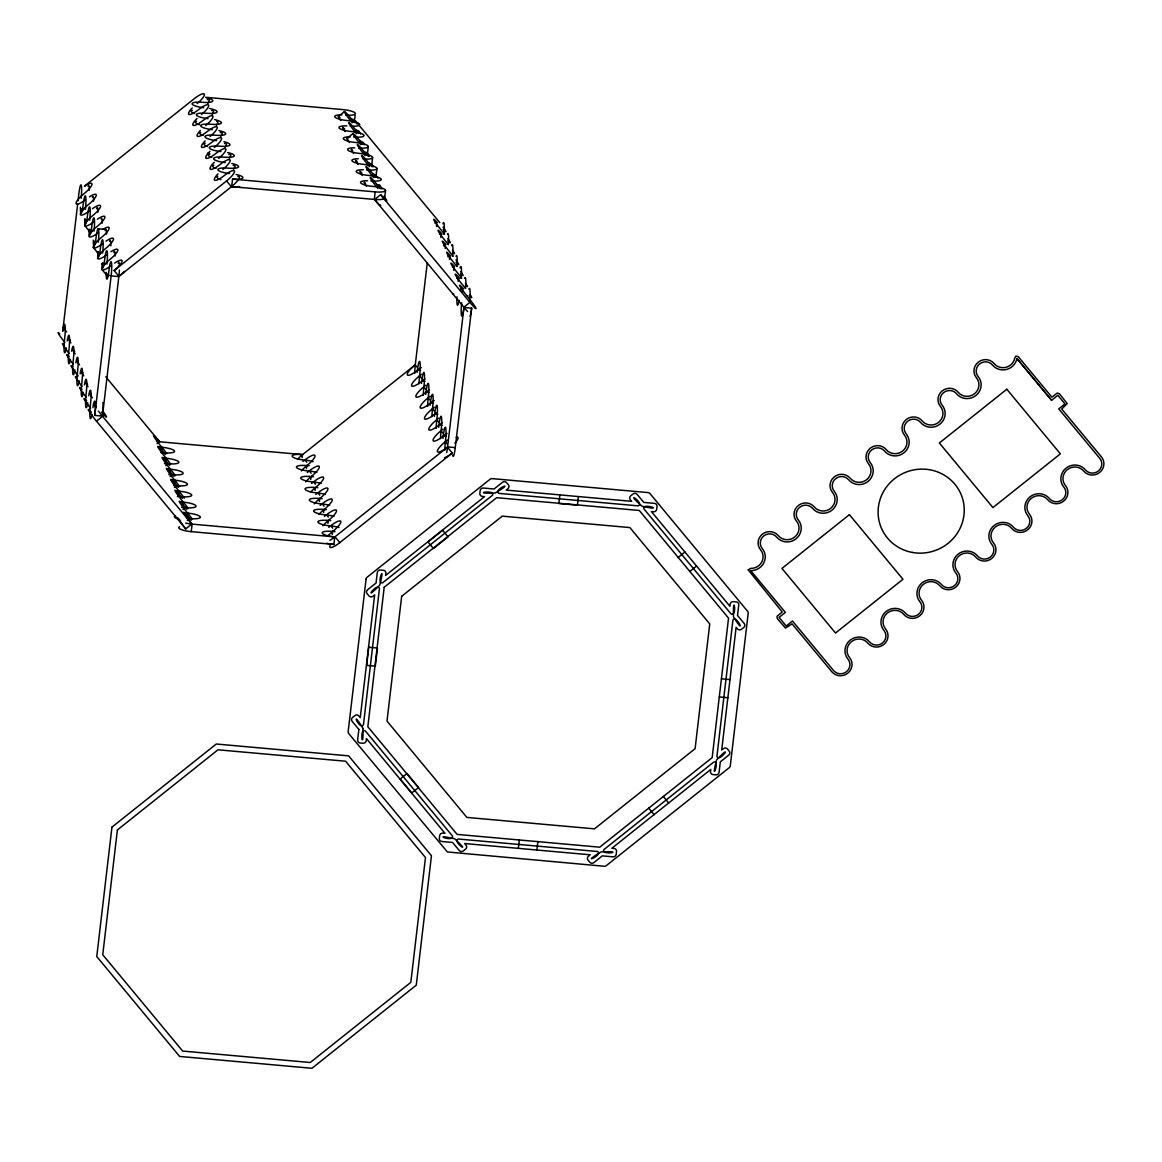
<?xml version="1.0" encoding="UTF-8"?>
<svg xmlns="http://www.w3.org/2000/svg" width="1162" height="1162" viewBox="0 0 1162 1162"><rect width="100%" height="100%" fill="white"/><g stroke="black" fill="none" stroke-linecap="round" stroke-linejoin="round"><path stroke-width="1.5" d="M62.719 331.301L77.622 204.338M78.043 200.765L78.871 193.618A11.533 1.351 -84.9 0 1 81.224 185.107A11.533 1.351 -84.9 0 1 81.122 198.281M119.381 270.005A11.533 1.351 -84.9 0 1 118.829 276.614L102.459 416.083L94.761 415.4L111.131 275.917A11.533 1.351 -84.9 0 0 111.363 262.016A11.533 1.351 -84.9 0 0 108.981 270.441A11.533 1.351 -84.9 0 1 107.02 279.141A11.533 1.351 -84.9 0 1 106.25 272.344M161.663 450.319L162.012 447.297A11.533 2.615 6.7 0 1 159.514 447.007M165.963 461.285L166.311 458.278A11.533 2.615 6.7 0 1 163.813 457.988M170.262 472.266L170.611 469.245A11.533 2.615 6.7 0 1 168.112 468.954M174.561 483.232L174.91 480.226A11.533 2.615 6.7 0 1 172.412 479.935M178.861 494.213L179.224 491.192A11.533 2.615 6.7 0 1 176.711 490.901M183.16 505.179L183.523 502.173A11.533 2.615 6.7 0 1 181.011 501.882M187.46 516.16L187.823 513.139A11.533 2.615 6.7 0 1 185.31 512.863M335.063 531.571A11.533 2.615 6.7 0 1 332.608 531.412A11.533 2.615 6.7 0 0 322.266 533.14A11.533 2.615 6.7 0 0 334.758 536.902L333.872 544.426L191.236 531.644L192.122 524.12A11.533 2.615 6.7 0 1 185.644 523.103M383.983 196.974A11.533 2.615 6.7 0 1 374.295 199.428L231.659 186.646L232.545 179.122A11.533 2.615 6.7 0 0 242.785 178.062A11.533 2.615 6.7 0 0 236.118 174.474M302.149 457.61L302.498 454.589L159.862 441.807A11.533 2.615 6.7 0 0 156.623 441.633M306.448 468.577L306.797 465.57A11.533 2.615 6.7 0 0 309.252 465.715M310.748 479.557L311.096 476.536A11.533 2.615 6.7 0 0 313.551 476.696M354.831 118.292L355.151 115.503M315.047 490.524L315.396 487.517A11.533 2.615 6.7 0 0 317.851 487.677M319.347 501.505L319.695 498.483A11.533 2.615 6.7 0 0 322.15 498.643M323.646 512.471L323.995 509.464A11.533 2.615 6.7 0 0 326.449 509.624M367.41 154.328L368.296 146.79M327.945 523.452L328.294 520.431A11.533 2.615 6.7 0 0 330.749 520.591M371.709 165.294L372.595 157.771M332.245 534.418L332.608 531.412M376.023 176.275L376.895 168.737M374.295 199.428L375.181 191.89A11.533 2.615 6.7 0 0 385.508 190.176A11.533 2.615 6.7 0 0 373.031 186.414A11.533 2.615 6.7 0 1 360.816 183.059A11.533 2.615 6.7 0 1 367.628 180.749M384.622 198.223L385.508 190.684M427.282 262.699L415.313 364.621A11.533 1.351 -84.9 0 0 414.703 373.496M446.673 452.628A11.533 1.351 -84.9 0 0 447.573 446.934L463.943 307.465L471.656 308.148L455.272 447.617A11.533 1.351 -84.9 0 1 452.657 454.981M518.354 848.347L519.356 839.836M559.837 494.983L558.849 503.495L577.383 505.15L578.385 496.639M536.902 850.018L537.904 841.506M84.681 185.993L194.315 98.639A11.533 2.803 -39.7 0 1 204.338 94.122A11.533 2.803 -39.7 0 1 197.119 103.592M237.818 176.392A11.533 2.803 -39.7 0 1 231.383 186.762L118.945 276.353L114.137 270.528L226.561 180.952A11.533 2.803 -39.7 0 0 234.492 171.032A11.533 2.803 -39.7 0 0 224.411 175.462A11.533 2.803 -39.7 0 1 214.912 180.342A11.533 2.803 -39.7 0 1 218.006 173.835M338.316 116.476L344.388 111.639M346.915 138.423L352.987 133.586M467.603 311.489A11.533 0.901 51.5 0 1 463.841 307.189L374.556 199.53L380.628 194.693A11.533 0.901 51.5 0 0 386.554 200.953A11.533 0.901 51.5 0 0 383.954 196.247M96.504 421.196L102.576 416.359L191.846 524.018L185.775 528.855L96.504 421.196A11.533 0.901 51.5 0 1 88.69 410.636A11.533 0.901 51.5 0 1 91.42 412.307M157.16 443.637L159.586 441.705L105.8 376.837M165.759 465.584L168.199 463.653A11.533 0.901 51.5 0 0 169.725 465.454M170.073 476.565L172.499 474.633A11.533 0.901 51.5 0 0 174.024 476.435M174.373 487.532L176.798 485.6A11.533 0.901 51.5 0 0 178.323 487.415M182.971 509.479L185.397 507.547A11.533 0.901 51.5 0 0 186.922 509.363M187.271 520.46L189.696 518.528A11.533 0.901 51.5 0 0 191.222 520.329M463.841 307.189L469.913 302.352A11.533 0.901 51.5 0 0 475.984 308.22A11.533 0.901 51.5 0 0 467.763 296.876A11.533 0.901 51.5 0 1 459.774 285.997A11.533 0.901 51.5 0 1 463.594 289.018M417.129 367.221L415.197 364.897L302.774 454.473A11.533 2.803 -39.7 0 0 297.501 459.426M329.877 540.286A11.533 2.803 -39.7 0 0 335.019 536.786L447.457 447.196L452.279 453.02L339.841 542.596A11.533 2.803 -39.7 0 1 330.066 545.385M678.143 557.484L684.999 552.008M689.749 571.472L696.604 566.01M1051.537 400.324L1057.827 395.298L1064.973 403.911L1058.742 408.879L1099.804 458.409A9.223 8.918 -21.4 0 1 1098.322 471.031A9.223 8.918 -21.4 0 1 1085.41 469.869A13.842 13.378 -21.4 0 0 1066.048 468.141A13.842 13.378 -21.4 0 0 1063.826 487.067A9.223 8.918 -21.4 0 1 1062.344 499.689A9.223 8.918 -21.4 0 1 1049.431 498.542A13.842 13.378 -21.4 0 0 1030.069 496.799A13.842 13.378 -21.4 0 0 1027.847 515.739A9.223 8.918 -21.4 0 1 1026.366 528.361A9.223 8.918 -21.4 0 1 1013.453 527.199A13.842 13.378 -21.4 0 0 994.091 525.471A13.842 13.378 -21.4 0 0 991.869 544.412A9.223 8.918 -21.4 0 1 990.387 557.034A9.223 8.918 -21.4 0 1 977.474 555.872A13.842 13.378 -21.4 0 0 958.113 554.143A13.842 13.378 -21.4 0 0 955.89 573.069A9.223 8.918 -21.4 0 1 954.409 585.692A9.223 8.918 -21.4 0 1 941.496 584.544A13.842 13.378 -21.4 0 0 922.134 582.801A13.842 13.378 -21.4 0 0 919.912 601.742A9.223 8.918 -21.4 0 1 918.43 614.364A9.223 8.918 -21.4 0 1 905.518 613.216A13.842 13.378 -21.4 0 0 886.156 611.473A13.842 13.378 -21.4 0 0 883.933 630.414A9.223 8.918 -21.4 0 1 882.452 643.036A9.223 8.918 -21.4 0 1 869.539 641.874A13.842 13.378 -21.4 0 0 850.177 640.146A13.842 13.378 -21.4 0 0 847.955 659.072A9.223 8.918 -21.4 0 1 846.473 671.709A9.223 8.918 -21.4 0 1 833.561 670.547L792.499 621.016L786.195 626.042L779.063 617.429L785.352 612.403L750.667 570.586A13.842 13.378 -21.4 0 0 762.272 548.551A9.223 8.918 -21.4 0 1 763.754 535.929A9.223 8.918 -21.4 0 1 776.666 537.091A13.842 13.378 -21.4 0 0 796.028 538.819A13.842 13.378 -21.4 0 0 798.25 519.879A9.223 8.918 -21.4 0 1 799.732 507.257A9.223 8.918 -21.4 0 1 812.645 508.419A13.842 13.378 -21.4 0 0 832.007 510.147A13.842 13.378 -21.4 0 0 834.229 491.221A9.223 8.918 -21.4 0 1 835.71 478.599A9.223 8.918 -21.4 0 1 848.623 479.746A13.842 13.378 -21.4 0 0 867.985 481.489A13.842 13.378 -21.4 0 0 870.207 462.549A9.223 8.918 -21.4 0 1 871.689 449.926A9.223 8.918 -21.4 0 1 884.602 451.074A13.842 13.378 -21.4 0 0 903.963 452.817A13.842 13.378 -21.4 0 0 906.186 433.876A9.223 8.918 -21.4 0 1 907.667 421.254A9.223 8.918 -21.4 0 1 920.58 422.416A13.842 13.378 -21.4 0 0 939.942 424.145A13.842 13.378 -21.4 0 0 942.164 405.218A9.223 8.918 -21.4 0 1 943.646 392.582A9.223 8.918 -21.4 0 1 956.558 393.744A13.842 13.378 -21.4 0 0 975.92 395.487A13.842 13.378 -21.4 0 0 978.143 376.546A9.223 8.918 -21.4 0 1 979.624 363.924A9.223 8.918 -21.4 0 1 992.537 365.071A13.842 13.378 -21.4 0 0 1016.91 358.448L1051.595 400.265L1016.895 358.55M205.703 97.288L342.921 109.591A11.533 2.615 6.7 0 1 355.354 113.251A11.533 2.615 6.7 0 1 345.898 115.14M232.545 179.122L375.181 191.89M98.233 228.783L105.931 229.466M111.131 275.917L118.829 276.614M417.158 372.479A11.533 1.351 -84.9 0 0 417.463 370.112L420.557 370.387M421.457 383.445A11.533 1.351 -84.9 0 0 421.777 381.092L424.856 381.368M425.757 394.426A11.533 1.351 -84.9 0 0 426.076 392.059L429.156 392.335M430.056 405.393A11.533 1.351 -84.9 0 0 430.376 403.04L433.455 403.316M434.356 416.374A11.533 1.351 -84.9 0 0 434.675 414.006L437.754 414.282M438.67 427.34A11.533 1.351 -84.9 0 0 438.975 424.987L442.054 425.263M442.969 438.321A11.533 1.351 -84.9 0 0 443.274 435.953L446.353 436.229M447.573 446.934L455.272 447.617M192.122 524.12L334.758 536.902M721.413 678.84L730.128 679.625M719.293 696.968L727.993 697.752M354.105 119.294L437.653 220.054A11.533 0.901 51.5 0 1 439.759 222.654M380.628 194.693L469.913 302.352M421.428 374.237A11.533 2.803 -39.7 0 1 419.511 375.863L421.428 378.187M425.728 385.218A11.533 2.803 -39.7 0 1 423.81 386.844L425.728 389.168M430.042 396.184A11.533 2.803 -39.7 0 1 428.11 397.811L430.027 400.135M434.341 407.165A11.533 2.803 -39.7 0 1 432.409 408.792L434.341 411.116M438.64 418.146A11.533 2.803 -39.7 0 1 436.709 419.758L438.64 422.082M442.94 429.112A11.533 2.803 -39.7 0 1 441.008 430.739L442.94 433.063M447.239 440.093A11.533 2.803 -39.7 0 1 445.307 441.705L447.239 444.044M226.561 180.952L231.383 186.762M663.328 796.493L668.775 803.058M648.716 808.142L654.162 814.707M302.933 461.459A11.533 2.803 -39.7 0 0 304.923 459.963L306.855 462.287M307.233 472.44A11.533 2.803 -39.7 0 0 309.223 470.944L311.155 473.268M311.547 483.407A11.533 2.803 -39.7 0 0 313.522 481.91L315.454 484.234M315.846 494.387A11.533 2.803 -39.7 0 0 317.822 492.891L319.753 495.215M320.146 505.354A11.533 2.803 -39.7 0 0 322.121 503.858L324.053 506.196M324.445 516.335A11.533 2.803 -39.7 0 0 326.42 514.839L328.352 517.163M84.71 225.573L89.532 231.383M328.744 527.301A11.533 2.803 -39.7 0 0 330.72 525.82L332.652 528.144M335.019 536.786L339.841 542.596M102.997 229.335A11.533 2.803 -39.7 0 1 109.17 228.464A11.533 2.803 -39.7 0 1 101.225 237.614A11.533 2.803 -39.7 0 0 93.28 247.419L98.131 253.331M110.971 251.689A11.533 2.803 -39.7 0 1 117.798 250.266A11.533 2.803 -39.7 0 1 109.824 259.562A11.533 2.803 -39.7 0 0 101.878 269.366L106.73 275.278M88.094 186.385A11.533 1.351 -84.9 0 1 89.343 190.234M92.394 197.351A11.533 1.351 -84.9 0 1 93.657 201.2M96.577 208.666A11.533 1.351 -84.9 0 1 97.957 212.181M101.109 219.022A11.533 1.351 -84.9 0 1 102.256 223.148M105.176 230.613A11.533 1.351 -84.9 0 1 106.555 234.128M109.606 241.246A11.533 1.351 -84.9 0 1 110.855 245.792M113.774 252.561A11.533 1.351 -84.9 0 1 115.154 256.076M118.204 263.193A11.533 1.351 -84.9 0 1 119.454 266.388M102.808 402.546A11.533 1.351 -84.9 0 1 102.459 416.083M88.733 395.835A11.533 1.351 -84.9 0 1 90.839 391.042A11.533 1.351 -84.9 0 1 90.462 404.42A11.533 1.351 -84.9 0 0 90.026 417.463A11.533 1.351 -84.9 0 0 91.958 414.384M87.775 402.735A11.533 1.351 -84.9 0 1 85.756 406.671A11.533 1.351 -84.9 0 1 86.162 393.453A11.533 1.351 -84.9 0 0 86.54 380.061A11.533 1.351 -84.9 0 0 84.434 384.869M83.344 392.436A11.533 1.351 -84.9 0 1 81.427 395.516A11.533 1.351 -84.9 0 1 81.863 382.472A11.533 1.351 -84.9 0 0 82.241 369.095A11.533 1.351 -84.9 0 0 80.134 373.888M79.161 380.787A11.533 1.351 -84.9 0 1 77.142 384.724A11.533 1.351 -84.9 0 1 77.563 371.506A11.533 1.351 -84.9 0 0 77.941 358.114A11.533 1.351 -84.9 0 0 75.835 362.922M74.862 369.821A11.533 1.351 -84.9 0 1 72.843 373.743A11.533 1.351 -84.9 0 1 73.25 360.525A11.533 1.351 -84.9 0 0 73.671 347.307A11.533 1.351 -84.9 0 0 71.652 351.229M70.446 359.508A11.533 1.351 -84.9 0 1 68.514 362.588A11.533 1.351 -84.9 0 1 68.95 349.544A11.533 1.351 -84.9 0 0 69.328 336.167A11.533 1.351 -84.9 0 0 67.222 340.96M66.263 347.874A11.533 1.351 -84.9 0 1 64.244 351.795A11.533 1.351 -84.9 0 1 64.651 338.578A11.533 1.351 -84.9 0 0 64.999 325.04A11.533 1.351 -84.9 0 0 62.821 330.734M80.425 207.243A11.533 1.351 -84.9 0 0 81.267 213.242A11.533 1.351 -84.9 0 0 83.185 204.585A11.533 1.351 -84.9 0 1 85.523 196.087A11.533 1.351 -84.9 0 1 85.422 209.262M84.71 218.95A11.533 1.351 -84.9 0 0 85.625 224.164A11.533 1.351 -84.9 0 0 87.484 215.566A11.533 1.351 -84.9 0 1 89.823 207.054A11.533 1.351 -84.9 0 1 89.721 220.228M89.024 229.19A11.533 1.351 -84.9 0 0 89.866 235.203A11.533 1.351 -84.9 0 0 91.783 226.532A11.533 1.351 -84.9 0 1 94.122 218.035A11.533 1.351 -84.9 0 1 94.02 231.209M93.338 240.171A11.533 1.351 -84.9 0 0 94.166 246.17A11.533 1.351 -84.9 0 0 96.083 237.513A11.533 1.351 -84.9 0 1 98.421 229.001A11.533 1.351 -84.9 0 1 98.32 242.175M97.623 251.878A11.533 1.351 -84.9 0 0 98.523 257.092A11.533 1.351 -84.9 0 0 100.382 248.494A11.533 1.351 -84.9 0 1 102.721 239.982A11.533 1.351 -84.9 0 1 102.619 253.156M101.907 263.542A11.533 1.351 -84.9 0 0 102.881 267.986A11.533 1.351 -84.9 0 0 104.682 259.46A11.533 1.351 -84.9 0 1 107.02 250.948A11.533 1.351 -84.9 0 1 106.919 264.123M92.916 407.557A11.533 1.351 -84.9 0 1 95.11 401.863A11.533 1.351 -84.9 0 1 94.761 415.4M216.045 168.417A11.533 2.615 6.7 0 1 213.837 165.135M211.745 157.436A11.533 2.615 6.7 0 1 209.93 154.038M207.446 146.456A11.533 2.615 6.7 0 1 205.238 143.187M203.147 135.489A11.533 2.615 6.7 0 1 200.59 132.352M199.457 124.712A11.533 2.615 6.7 0 1 196.625 121.24M194.548 113.542A11.533 2.615 6.7 0 1 192.326 110.274M351.2 118.887A11.533 2.615 6.7 0 1 352.565 122.402M355.499 129.868A11.533 2.615 6.7 0 1 358.056 133.005M359.799 140.849A11.533 2.615 6.7 0 1 362.007 144.117M364.098 151.815A11.533 2.615 6.7 0 1 366.32 155.083M368.398 162.796A11.533 2.615 6.7 0 1 371.23 165.774M372.697 173.763A11.533 2.615 6.7 0 1 374.527 177.161M376.996 184.743A11.533 2.615 6.7 0 1 379.553 187.866M239.546 186.545A11.533 2.615 6.7 0 1 231.659 186.646M220.969 179.587A11.533 2.615 6.7 0 1 217.788 176.246M231.819 163.508A11.533 2.615 6.7 0 1 238.486 167.081A11.533 2.615 6.7 0 1 228.246 168.141A11.533 2.615 6.7 0 0 217.875 169.768A11.533 2.615 6.7 0 0 229.553 173.545M225.254 162.578A11.533 2.615 6.7 0 1 213.576 158.787A11.533 2.615 6.7 0 1 223.946 157.16A11.533 2.615 6.7 0 0 234.172 156.1A11.533 2.615 6.7 0 0 227.52 152.527M220.954 151.597A11.533 2.615 6.7 0 1 209.276 147.821A11.533 2.615 6.7 0 1 219.647 146.194A11.533 2.615 6.7 0 0 229.8 145.221A11.533 2.615 6.7 0 0 223.961 141.72M216.655 140.617A11.533 2.615 6.7 0 1 204.977 136.84A11.533 2.615 6.7 0 1 215.348 135.213A11.533 2.615 6.7 0 0 225.573 134.153A11.533 2.615 6.7 0 0 218.906 130.58M212.355 129.65A11.533 2.615 6.7 0 1 200.677 125.859A11.533 2.615 6.7 0 1 211.034 124.247A11.533 2.615 6.7 0 0 221.274 123.187A11.533 2.615 6.7 0 0 214.607 119.613M208.056 118.669A11.533 2.615 6.7 0 1 196.378 114.893A11.533 2.615 6.7 0 1 206.734 113.266A11.533 2.615 6.7 0 0 217.033 112.118A11.533 2.615 6.7 0 0 209.538 108.473M203.757 107.703A11.533 2.615 6.7 0 1 192.064 103.912A11.533 2.615 6.7 0 1 202.435 102.3A11.533 2.615 6.7 0 0 212.675 101.239A11.533 2.615 6.7 0 0 206.008 97.666M341.831 114.893A11.533 2.615 6.7 0 0 335.019 117.202A11.533 2.615 6.7 0 0 347.22 120.557A11.533 2.615 6.7 0 1 359.654 124.232A11.533 2.615 6.7 0 1 350.198 126.121M346.915 125.888A11.533 2.615 6.7 0 0 339.217 128.081A11.533 2.615 6.7 0 0 351.52 131.538A11.533 2.615 6.7 0 1 364.011 135.3A11.533 2.615 6.7 0 1 353.669 137.029M350.43 136.84A11.533 2.615 6.7 0 0 343.618 139.149A11.533 2.615 6.7 0 0 355.819 142.505A11.533 2.615 6.7 0 1 368.267 146.18A11.533 2.615 6.7 0 1 358.797 148.068M354.73 147.821A11.533 2.615 6.7 0 0 347.917 150.13A11.533 2.615 6.7 0 0 360.118 153.486A11.533 2.615 6.7 0 1 372.566 157.146A11.533 2.615 6.7 0 1 363.11 159.034M358.274 158.787A11.533 2.615 6.7 0 0 352.318 161.213A11.533 2.615 6.7 0 0 364.418 164.467A11.533 2.615 6.7 0 1 376.909 168.229A11.533 2.615 6.7 0 1 366.567 169.942M363.328 169.768A11.533 2.615 6.7 0 0 356.516 172.078A11.533 2.615 6.7 0 0 368.732 175.433A11.533 2.615 6.7 0 1 381.209 179.195A11.533 2.615 6.7 0 1 370.881 180.923M105.205 264.399A11.533 2.803 -39.7 0 1 102.721 262.67M100.905 253.432A11.533 2.803 -39.7 0 1 98.421 251.689M96.591 242.451A11.533 2.803 -39.7 0 1 93.962 241.086M92.292 231.485A11.533 2.803 -39.7 0 1 90.026 229.335M87.528 220.664A11.533 2.803 -39.7 0 1 85.363 219.139M83.693 209.538A11.533 2.803 -39.7 0 1 80.948 208.506M207.33 99.641A11.533 2.803 -39.7 0 1 207.809 103.447M211.629 110.622A11.533 2.803 -39.7 0 1 212.109 114.413M216.669 121.473A11.533 2.803 -39.7 0 1 216.408 125.394M220.228 132.57A11.533 2.803 -39.7 0 1 220.707 136.361M209.029 152.876A11.533 2.803 -39.7 0 1 207.402 153.268M224.527 143.551A11.533 2.803 -39.7 0 1 225.007 147.342M228.827 154.517A11.533 2.803 -39.7 0 1 229.306 158.308M233.126 165.498A11.533 2.803 -39.7 0 1 233.606 169.289M124.232 271.4A11.533 2.803 -39.7 0 1 118.945 276.353M109.504 275.379A11.533 2.803 -39.7 0 1 107.035 273.636M111.32 265.561A11.533 2.803 -39.7 0 1 101.878 269.366M107.02 254.594A11.533 2.803 -39.7 0 1 97.579 258.385A11.533 2.803 -39.7 0 1 105.524 248.581A11.533 2.803 -39.7 0 0 113.513 239.154A11.533 2.803 -39.7 0 0 106.018 241.144M102.721 243.613A11.533 2.803 -39.7 0 1 93.28 247.419M98.421 232.632A11.533 2.803 -39.7 0 1 88.98 236.438A11.533 2.803 -39.7 0 1 96.925 226.634A11.533 2.803 -39.7 0 0 104.914 217.207A11.533 2.803 -39.7 0 0 97.419 219.197M94.122 221.666A11.533 2.803 -39.7 0 1 84.681 225.472A11.533 2.803 -39.7 0 1 92.626 215.667A11.533 2.803 -39.7 0 0 100.615 206.095A11.533 2.803 -39.7 0 0 92.452 208.681M89.823 210.685A11.533 2.803 -39.7 0 1 80.367 214.491A11.533 2.803 -39.7 0 1 88.327 204.686A11.533 2.803 -39.7 0 0 96.286 195.39A11.533 2.803 -39.7 0 0 89.459 196.814M85.523 199.719A11.533 2.803 -39.7 0 1 76.067 203.524A11.533 2.803 -39.7 0 1 84.027 193.705A11.533 2.803 -39.7 0 0 92.001 184.279A11.533 2.803 -39.7 0 0 84.506 186.283M192.195 107.979A11.533 2.803 -39.7 0 0 189.101 114.501A11.533 2.803 -39.7 0 0 198.615 109.606A11.533 2.803 -39.7 0 1 208.637 105.088A11.533 2.803 -39.7 0 1 201.418 114.573M197.046 118.408A11.533 2.803 -39.7 0 0 193.284 125.438A11.533 2.803 -39.7 0 0 202.914 120.587A11.533 2.803 -39.7 0 1 212.936 116.069A11.533 2.803 -39.7 0 1 205.718 125.54M200.271 130.478A11.533 2.803 -39.7 0 0 197.83 136.477A11.533 2.803 -39.7 0 0 207.214 131.567A11.533 2.803 -39.7 0 1 217.236 127.036A11.533 2.803 -39.7 0 1 210.017 136.52M205.093 140.907A11.533 2.803 -39.7 0 0 202.014 147.414A11.533 2.803 -39.7 0 0 211.513 142.534A11.533 2.803 -39.7 0 1 221.535 138.017A11.533 2.803 -39.7 0 1 214.316 147.487M209.944 151.321A11.533 2.803 -39.7 0 0 206.197 158.352A11.533 2.803 -39.7 0 0 215.812 153.515A11.533 2.803 -39.7 0 1 225.835 148.997A11.533 2.803 -39.7 0 1 218.616 158.468M214.244 162.302A11.533 2.803 -39.7 0 0 210.496 169.332A11.533 2.803 -39.7 0 0 220.112 164.481A11.533 2.803 -39.7 0 1 230.134 159.964A11.533 2.803 -39.7 0 1 222.915 169.434M114.617 263.091A11.533 2.803 -39.7 0 1 122.112 261.101A11.533 2.803 -39.7 0 1 114.137 270.528M185.397 507.547A11.533 0.901 51.5 0 0 179.326 501.679A11.533 0.901 51.5 0 0 187.547 513.038A11.533 0.901 51.5 0 1 192.137 518.877M188.288 508.506A11.533 0.901 51.5 0 0 183.247 502.057A11.533 0.901 51.5 0 1 175.026 490.713A11.533 0.901 51.5 0 1 181.098 496.581A11.533 0.901 51.5 0 0 182.623 498.382M184.424 498.135A11.533 0.901 51.5 0 0 178.948 491.09A11.533 0.901 51.5 0 1 170.727 479.732A11.533 0.901 51.5 0 1 176.798 485.6M179.689 486.558A11.533 0.901 51.5 0 0 174.649 480.109A11.533 0.901 51.5 0 1 166.427 468.751A11.533 0.901 51.5 0 1 172.499 474.633M175.389 475.592A11.533 0.901 51.5 0 0 170.349 469.143A11.533 0.901 51.5 0 1 162.128 457.784A11.533 0.901 51.5 0 1 168.199 463.653M170.64 464.001A11.533 0.901 51.5 0 0 166.05 458.162A11.533 0.901 51.5 0 1 157.829 446.804A11.533 0.901 51.5 0 1 163.9 452.672A11.533 0.901 51.5 0 0 165.425 454.487M166.791 453.645A11.533 0.901 51.5 0 0 161.75 447.196A11.533 0.901 51.5 0 1 153.529 435.837A11.533 0.901 51.5 0 1 159.586 441.705M66.583 331.925A11.533 0.901 51.5 0 1 65.508 328.686M70.882 342.892A11.533 0.901 51.5 0 1 70.475 340.321M75.196 353.873A11.533 0.901 51.5 0 1 74.775 351.302M79.495 364.839A11.533 0.901 51.5 0 1 78.406 361.6M83.795 375.82A11.533 0.901 51.5 0 1 83.025 372.9M88.094 386.801A11.533 0.901 51.5 0 1 87.673 384.23M92.394 397.767A11.533 0.901 51.5 0 1 91.304 394.528M102.866 411.217A11.533 0.901 51.5 0 1 106.526 417.143A11.533 0.901 51.5 0 1 101.443 412.089M102.576 416.359A11.533 0.901 51.5 0 1 98.45 411.145M95.952 407.688A11.533 0.901 51.5 0 1 95.923 405.814M191.846 524.018A11.533 0.901 51.5 0 1 183.625 512.66A11.533 0.901 51.5 0 1 189.696 518.528M64.811 342.427A11.533 0.901 51.5 0 1 58.681 333.988A11.533 0.901 51.5 0 1 59.756 333.828M69.11 353.408A11.533 0.901 51.5 0 1 62.879 344.794A11.533 0.901 51.5 0 1 64.404 345.158M73.424 364.374A11.533 0.901 51.5 0 1 67.091 355.601A11.533 0.901 51.5 0 1 69.081 356.531M78.246 376.009A11.533 0.901 51.5 0 1 71.695 367.09A11.533 0.901 51.5 0 1 72.654 366.756M82.023 386.321A11.533 0.901 51.5 0 1 76.343 377.142M86.322 397.302A11.533 0.901 51.5 0 1 79.989 388.529A11.533 0.901 51.5 0 1 81.979 389.459M90.621 408.283A11.533 0.901 51.5 0 1 84.216 399.35A11.533 0.901 51.5 0 1 86.685 400.861M185.775 528.855A11.533 0.901 51.5 0 1 177.612 517.598M328.294 520.431A11.533 2.615 6.7 0 0 317.967 522.159A11.533 2.615 6.7 0 0 330.444 525.921A11.533 2.615 6.7 0 1 338.999 527.504M334.046 516.335A11.533 2.615 6.7 0 0 326.144 514.955A11.533 2.615 6.7 0 1 313.667 511.178A11.533 2.615 6.7 0 1 323.995 509.464M329.732 505.354A11.533 2.615 6.7 0 0 321.845 503.974A11.533 2.615 6.7 0 1 309.368 500.212A11.533 2.615 6.7 0 1 319.695 498.483M325.433 494.387A11.533 2.615 6.7 0 0 317.546 493.008A11.533 2.615 6.7 0 1 305.069 489.231A11.533 2.615 6.7 0 1 315.396 487.517M321.133 483.407A11.533 2.615 6.7 0 0 313.246 482.027A11.533 2.615 6.7 0 1 300.769 478.265A11.533 2.615 6.7 0 1 311.096 476.536M316.834 472.44A11.533 2.615 6.7 0 0 308.947 471.046A11.533 2.615 6.7 0 1 296.455 467.284A11.533 2.615 6.7 0 1 306.797 465.57M313.188 461.648A11.533 2.615 6.7 0 0 304.647 460.079A11.533 2.615 6.7 0 1 292.156 456.317A11.533 2.615 6.7 0 1 302.498 454.589M162.012 447.297A11.533 2.615 6.7 0 1 174.503 451.059A11.533 2.615 6.7 0 1 164.162 452.788A11.533 2.615 6.7 0 0 160.922 452.614M166.311 458.278A11.533 2.615 6.7 0 1 178.803 462.04A11.533 2.615 6.7 0 1 168.461 463.754A11.533 2.615 6.7 0 0 164.467 463.58M170.611 469.245A11.533 2.615 6.7 0 1 183.102 473.007A11.533 2.615 6.7 0 1 172.76 474.735A11.533 2.615 6.7 0 0 168.766 474.546M174.91 480.226A11.533 2.615 6.7 0 1 187.402 483.988A11.533 2.615 6.7 0 1 177.06 485.716A11.533 2.615 6.7 0 0 173.821 485.527M179.224 491.192A11.533 2.615 6.7 0 1 191.701 494.968A11.533 2.615 6.7 0 1 181.374 496.682A11.533 2.615 6.7 0 0 177.365 496.494M183.523 502.173A11.533 2.615 6.7 0 1 196 505.935A11.533 2.615 6.7 0 1 185.673 507.663A11.533 2.615 6.7 0 0 181.664 507.474M187.823 513.139A11.533 2.615 6.7 0 1 200.3 516.916A11.533 2.615 6.7 0 1 189.972 518.63A11.533 2.615 6.7 0 0 186.733 518.455M180.589 521.288A11.533 2.615 6.7 0 1 180.27 521.084M179.732 519.487A11.533 2.615 6.7 0 1 175.564 515.637M191.236 531.644A11.533 2.615 6.7 0 1 179.514 526.749M333.872 544.426A11.533 2.615 6.7 0 1 326.667 543.235M459.106 300.29A11.533 1.351 -84.9 0 1 457.349 305.069A11.533 1.351 -84.9 0 1 457 296.804M456.622 278.314A11.533 1.351 -84.9 0 1 458.118 281.436M453.717 293.725A11.533 1.351 -84.9 0 1 452.846 293.55M452.439 266.94A11.533 1.351 -84.9 0 1 453.819 270.455M447.893 256.817A11.533 1.351 -84.9 0 1 449.52 259.489M443.593 245.836A11.533 1.351 -84.9 0 1 445.22 248.508M439.541 234.027A11.533 1.351 -84.9 0 1 440.921 237.527M435.111 223.438A11.533 1.351 -84.9 0 1 436.607 226.561M417.463 370.112A11.533 1.351 -84.9 0 1 419.86 361.702A11.533 1.351 -84.9 0 1 419.627 375.602A11.533 1.351 -84.9 0 0 419.017 383.75M421.777 381.092A11.533 1.351 -84.9 0 1 424.159 372.668A11.533 1.351 -84.9 0 1 423.927 386.568A11.533 1.351 -84.9 0 0 423.302 395.443M426.076 392.059A11.533 1.351 -84.9 0 1 428.458 383.649A11.533 1.351 -84.9 0 1 428.226 397.549A11.533 1.351 -84.9 0 0 427.601 406.424M430.376 403.04A11.533 1.351 -84.9 0 1 432.758 394.615A11.533 1.351 -84.9 0 1 432.525 408.53A11.533 1.351 -84.9 0 0 431.93 416.664M434.675 414.006A11.533 1.351 -84.9 0 1 437.057 405.596A11.533 1.351 -84.9 0 1 436.825 419.497A11.533 1.351 -84.9 0 0 436.215 428.371M438.975 424.987A11.533 1.351 -84.9 0 1 441.357 416.577A11.533 1.351 -84.9 0 1 441.124 430.477A11.533 1.351 -84.9 0 0 440.529 438.611M443.274 435.953A11.533 1.351 -84.9 0 1 445.656 427.543A11.533 1.351 -84.9 0 1 445.424 441.444A11.533 1.351 -84.9 0 0 444.814 450.319M463.943 307.465A11.533 1.351 -84.9 0 1 461.604 315.962A11.533 1.351 -84.9 0 1 461.706 302.788M460.791 289.745A11.533 1.351 -84.9 0 1 462.418 292.403M464.568 278.27A11.533 1.351 -84.9 0 1 465.526 288.35M460.021 268.03A11.533 1.351 -84.9 0 1 461.387 268.073A11.533 1.351 -84.9 0 1 461.154 278.226M455.969 256.323A11.533 1.351 -84.9 0 1 456.927 266.403M451.539 245.69A11.533 1.351 -84.9 0 1 452.555 256.279M447.486 234.099A11.533 1.351 -84.9 0 1 448.329 244.456M442.94 223.743A11.533 1.351 -84.9 0 1 443.957 234.317M471.656 308.148A11.533 1.351 -84.9 0 1 470.014 316.354M468.867 289.251A11.533 1.351 -84.9 0 1 470.073 290.979A11.533 1.351 -84.9 0 1 469.593 301.844M467.444 296.368A11.533 1.351 -84.9 0 1 467.56 295.584M441.008 430.739A11.533 2.803 -39.7 0 0 433.092 440.645A11.533 2.803 -39.7 0 0 443.158 436.229A11.533 2.803 -39.7 0 1 447.079 433.441M442.141 422.866A11.533 2.803 -39.7 0 0 438.858 425.248A11.533 2.803 -39.7 0 1 428.793 429.679A11.533 2.803 -39.7 0 1 436.709 419.758M437.188 412.321A11.533 2.803 -39.7 0 0 434.559 414.282A11.533 2.803 -39.7 0 1 424.493 418.698A11.533 2.803 -39.7 0 1 432.409 408.792M434.181 400.512A11.533 2.803 -39.7 0 0 430.26 403.301A11.533 2.803 -39.7 0 1 420.179 407.731A11.533 2.803 -39.7 0 1 428.11 397.811M429.243 389.953A11.533 2.803 -39.7 0 0 425.96 392.335A11.533 2.803 -39.7 0 1 415.88 396.75A11.533 2.803 -39.7 0 1 423.81 386.844M424.943 378.972A11.533 2.803 -39.7 0 0 421.661 381.354A11.533 2.803 -39.7 0 1 411.58 385.784A11.533 2.803 -39.7 0 1 419.511 375.863M421.269 367.599A11.533 2.803 -39.7 0 0 417.347 370.373A11.533 2.803 -39.7 0 1 407.281 374.803A11.533 2.803 -39.7 0 1 415.197 364.897M304.923 459.963A11.533 2.803 -39.7 0 1 314.989 455.548A11.533 2.803 -39.7 0 1 307.073 465.454A11.533 2.803 -39.7 0 0 301.336 470.93M309.223 470.944A11.533 2.803 -39.7 0 1 319.289 466.514A11.533 2.803 -39.7 0 1 311.372 476.435A11.533 2.803 -39.7 0 0 305.65 481.91M313.522 481.91A11.533 2.803 -39.7 0 1 323.588 477.495A11.533 2.803 -39.7 0 1 315.672 487.401A11.533 2.803 -39.7 0 0 310.399 492.354M317.822 492.891A11.533 2.803 -39.7 0 1 327.887 488.461A11.533 2.803 -39.7 0 1 319.971 498.382A11.533 2.803 -39.7 0 0 314.248 503.858M322.121 503.858A11.533 2.803 -39.7 0 1 332.187 499.442A11.533 2.803 -39.7 0 1 324.271 509.348A11.533 2.803 -39.7 0 0 318.998 514.301M326.42 514.839A11.533 2.803 -39.7 0 1 336.501 510.408A11.533 2.803 -39.7 0 1 328.57 520.329A11.533 2.803 -39.7 0 0 322.847 525.805M330.72 525.82A11.533 2.803 -39.7 0 1 340.8 521.389A11.533 2.803 -39.7 0 1 332.869 531.295A11.533 2.803 -39.7 0 0 327.597 536.248M447.457 447.196A11.533 2.803 -39.7 0 1 437.391 451.626A11.533 2.803 -39.7 0 1 445.307 441.705M452.279 453.02A11.533 2.803 -39.7 0 1 444.509 457.697M456.172 437.232A11.533 2.803 -39.7 0 1 454.908 443.114M362.239 175.462A11.533 0.901 51.5 0 1 361.818 172.891M357.94 164.496A11.533 0.901 51.5 0 1 357.17 161.562M353.626 153.515A11.533 0.901 51.5 0 1 352.551 150.276M349.326 142.534A11.533 0.901 51.5 0 1 347.961 139.033M345.027 131.567A11.533 0.901 51.5 0 1 344.62 128.997M340.727 120.587A11.533 0.901 51.5 0 1 339.958 117.667M380.599 205.834A11.533 0.901 51.5 0 1 374.556 199.53M380.468 205.049A11.533 0.901 51.5 0 1 380.584 205.296M366.538 186.443A11.533 0.901 51.5 0 1 365.449 183.204M380.831 188.767A11.533 0.901 51.5 0 1 376.328 183.727A11.533 0.901 51.5 0 0 370.228 177.757A11.533 0.901 51.5 0 0 377.955 188.578M379.219 184.685A11.533 0.901 51.5 0 1 382.08 188.956M373.656 177.597A11.533 0.901 51.5 0 1 365.928 166.791A11.533 0.901 51.5 0 1 372.029 172.746A11.533 0.901 51.5 0 0 375.791 177.045M375.762 174.866A11.533 0.901 51.5 0 1 377.94 178.265M369.356 166.631A11.533 0.901 51.5 0 1 361.629 155.81A11.533 0.901 51.5 0 1 367.729 161.779A11.533 0.901 51.5 0 0 372.218 166.82M371.462 163.9A11.533 0.901 51.5 0 1 373.292 166.674M365.057 155.65A11.533 0.901 51.5 0 1 357.33 144.829A11.533 0.901 51.5 0 1 363.43 150.799A11.533 0.901 51.5 0 0 368.238 156.158M366.756 152.353A11.533 0.901 51.5 0 1 369.342 156.318M360.757 144.669A11.533 0.901 51.5 0 1 353.03 133.862A11.533 0.901 51.5 0 1 359.131 139.832A11.533 0.901 51.5 0 0 363.27 144.524M363.241 142.49A11.533 0.901 51.5 0 1 364.694 144.727M356.458 133.703A11.533 0.901 51.5 0 1 348.731 122.881A11.533 0.901 51.5 0 1 354.831 128.851A11.533 0.901 51.5 0 0 358.593 133.151M358.55 130.972A11.533 0.901 51.5 0 1 360.583 134.08M352.159 122.722A11.533 0.901 51.5 0 1 344.431 111.915A11.533 0.901 51.5 0 1 350.532 117.87A11.533 0.901 51.5 0 0 354.671 122.562M353.844 119.425A11.533 0.901 51.5 0 1 356.632 123.84M443.129 227.084A11.533 0.901 51.5 0 1 443.158 229.393M437.319 222.639A11.533 0.901 51.5 0 0 434.051 220.315A11.533 0.901 51.5 0 0 441.952 231.02A11.533 0.901 51.5 0 1 444.581 234.288M447.835 238.631A11.533 0.901 51.5 0 1 447.864 240.81M442.097 234.143A11.533 0.901 51.5 0 0 438.277 231.136A11.533 0.901 51.5 0 0 446.252 242.001A11.533 0.901 51.5 0 1 448.358 244.601M452.512 250.15A11.533 0.901 51.5 0 1 452.555 252.183M445.932 244.586A11.533 0.901 51.5 0 0 442.649 242.262A11.533 0.901 51.5 0 0 450.551 252.967A11.533 0.901 51.5 0 1 453.18 256.236M456.027 260.012A11.533 0.901 51.5 0 1 456.07 262.321M450.696 256.09A11.533 0.901 51.5 0 0 446.876 253.084A11.533 0.901 51.5 0 0 454.865 263.948A11.533 0.901 51.5 0 1 456.957 266.548M460.733 271.559A11.533 0.901 51.5 0 1 460.777 273.724M454.531 266.534A11.533 0.901 51.5 0 0 451.263 264.21A11.533 0.901 51.5 0 0 459.164 274.915A11.533 0.901 51.5 0 1 461.779 278.183M465.425 283.078A11.533 0.901 51.5 0 1 465.454 285.097M459.789 278.604A11.533 0.901 51.5 0 0 455.402 274.886A11.533 0.901 51.5 0 0 463.464 285.896A11.533 0.901 51.5 0 1 465.57 288.496M470.073 294.567A11.533 0.901 51.5 0 1 469.375 295.685M363.009 728.472C363.488 754.37 358.855 727.397 365.275 730.883L452.468 836.015C454.327 843.104 428.822 832.791 454.691 838.804C473.965 856.51 451.103 841.012 458.249 839.022L597.544 851.499C604.109 854.912 578.066 865.719 601.074 851.92C627.683 850.628 600.536 856.191 603.92 849.582L713.715 762.098C720.832 759.846 710.026 785.367 716.591 759.904C735.023 740.557 719.104 763.405 716.925 756.375L732.917 620.174C736.505 613.725 747.035 638.65 733.498 616.862C732.612 590.514 737.899 617.182 731.101 614.001L643.908 508.869C641.976 501.766 667.453 512.035 641.874 506.167C622.28 488.621 645.317 503.393 638.127 505.862L498.832 493.371C492.456 489.391 518.121 479.499 495.201 492.993C468.606 494.199 496.043 488.723 492.456 495.288L382.661 582.787C375.355 584.791 386.438 559.692 379.785 584.98C361.426 604.327 377.171 581.45 379.451 588.495L363.459 724.71C359.29 730.985 349.689 706.438 363.009 728.472M748.212 569.903L782.273 612.011L776.971 616.383L777.32 618.634L785.512 628.09L792.092 623.849L831.818 671.752A11.388 11.01 -21.4 0 0 847.766 673.19A11.388 11.01 -21.4 0 0 849.582 657.605A11.678 11.286 -21.4 0 1 851.47 641.627A11.678 11.286 -21.4 0 1 867.796 643.094A11.388 11.01 -21.4 0 0 883.745 644.518A11.388 11.01 -21.4 0 0 885.575 628.933A11.678 11.286 -21.4 0 1 887.448 612.955A11.678 11.286 -21.4 0 1 903.789 614.422A11.388 11.01 -21.4 0 0 919.723 615.845A11.388 11.01 -21.4 0 0 921.553 600.26A11.678 11.286 -21.4 0 1 923.427 584.283A11.678 11.286 -21.4 0 1 939.767 585.75A11.388 11.01 -21.4 0 0 955.701 587.188A11.388 11.01 -21.4 0 0 957.532 571.602A11.678 11.286 -21.4 0 1 959.405 555.625A11.678 11.286 -21.4 0 1 975.746 557.092A11.388 11.01 -21.4 0 0 991.68 558.515A11.388 11.01 -21.4 0 0 993.51 542.93A11.678 11.286 -21.4 0 1 995.384 526.952A11.678 11.286 -21.4 0 1 1011.724 528.419A11.388 11.01 -21.4 0 0 1027.658 529.843A11.388 11.01 -21.4 0 0 1029.488 514.258A11.678 11.286 -21.4 0 1 1031.362 498.28A11.678 11.286 -21.4 0 1 1047.703 499.747A11.388 11.01 -21.4 0 0 1063.637 501.171A11.388 11.01 -21.4 0 0 1065.467 485.6A11.678 11.286 -21.4 0 1 1067.341 469.622A11.678 11.286 -21.4 0 1 1083.681 471.075A11.388 11.01 -21.4 0 0 1099.615 472.513A11.388 11.01 -21.4 0 0 1101.445 456.927L1061.705 409.024L1067.224 403.621L1059.468 393.831L1057.275 393.032L1051.886 397.172L1018.261 356.661L1015.98 356.037L1014.746 358.012A11.678 11.286 -21.4 0 1 994.178 363.604A11.388 11.01 -21.4 0 0 978.244 362.166A11.388 11.01 -21.4 0 0 976.414 377.752A11.678 11.286 -21.4 0 1 974.526 393.729A11.678 11.286 -21.4 0 1 958.2 392.262A11.388 11.01 -21.4 0 0 942.266 390.839A11.388 11.01 -21.4 0 0 940.436 406.424A11.678 11.286 -21.4 0 1 938.547 422.402A11.678 11.286 -21.4 0 1 922.221 420.935A11.388 11.01 -21.4 0 0 906.287 419.511A11.388 11.01 -21.4 0 0 904.457 435.096A11.678 11.286 -21.4 0 1 902.569 451.074A11.678 11.286 -21.4 0 1 886.243 449.607A11.388 11.01 -21.4 0 0 870.294 448.183A11.388 11.01 -21.4 0 0 868.479 463.754A11.678 11.286 -21.4 0 1 866.591 479.732A11.678 11.286 -21.4 0 1 850.264 478.279A11.388 11.01 -21.4 0 0 834.316 476.841A11.388 11.01 -21.4 0 0 832.5 492.427A11.678 11.286 -21.4 0 1 830.612 508.404A11.678 11.286 -21.4 0 1 814.286 506.937A11.388 11.01 -21.4 0 0 798.338 505.514A11.388 11.01 -21.4 0 0 796.507 521.099A11.678 11.286 -21.4 0 1 794.634 537.076A11.678 11.286 -21.4 0 1 778.293 535.609A11.388 11.01 -21.4 0 0 762.359 534.186A11.388 11.01 -21.4 0 0 760.529 549.757A11.678 11.286 -21.4 0 1 750.754 568.363L748.212 569.903M111.959 827.126L96.766 956.544L179.602 1056.432L311.939 1068.285L416.272 985.173L431.451 855.755L348.629 755.866L216.277 744.014L111.959 827.126M117.391 829.958L102.75 954.743L182.623 1051.058L310.239 1062.504L410.825 982.34L425.481 857.556L345.608 761.226L217.991 749.795L117.391 829.958M366.074 579.141L348.179 731.508A2.978 2.876 -21.4 0 0 348.803 733.643L447.385 851.964L604.167 866.256A2.978 2.876 -21.4 0 0 606.361 865.588L729.184 767.719A2.978 2.876 -21.4 0 0 730.302 765.743L748.183 613.376A2.978 2.876 -21.4 0 0 747.558 611.241L650.023 493.632A2.978 2.876 -21.4 0 0 648.033 492.586L492.209 478.628A2.978 2.876 -21.4 0 0 490.015 479.296L367.177 577.165A2.978 2.876 -21.4 0 0 366.074 579.141M358.869 729.445L357.635 739.933A2.89 2.789 -21.4 0 0 360.162 742.983L363.009 743.23A2.89 2.789 -21.4 0 0 366.19 740.702L366.437 738.582L445.002 833.328L442.838 833.139A2.89 2.789 -21.4 0 0 439.657 835.667L439.338 838.456A2.89 2.789 -21.4 0 0 441.865 841.506L452.584 842.465L459.295 850.555A2.89 2.789 -21.4 0 0 463.318 850.918L465.57 849.117A2.89 2.789 -21.4 0 0 466.035 845.181L464.684 843.539L590.194 854.796L588.495 856.147A2.89 2.789 -21.4 0 0 588.03 860.098L589.817 862.248A2.89 2.789 -21.4 0 0 593.855 862.611L602.308 855.871L613.013 856.83A2.89 2.789 -21.4 0 0 616.194 854.302L616.528 851.514A2.89 2.789 -21.4 0 0 614.001 848.463L611.837 848.275L710.781 769.433L710.534 771.553A2.89 2.789 -21.4 0 0 713.061 774.589L715.908 774.851A2.89 2.789 -21.4 0 0 719.089 772.323L720.324 761.836L728.777 755.097A2.89 2.789 -21.4 0 0 729.242 751.16L727.456 749.011A2.89 2.789 -21.4 0 0 723.418 748.648L721.718 749.998L736.127 627.262L737.478 628.889A2.89 2.789 -21.4 0 0 741.516 629.252L743.753 627.465A2.89 2.789 -21.4 0 0 744.217 623.515L737.507 615.424L738.741 604.952A2.89 2.789 -21.4 0 0 736.214 601.901L733.367 601.64A2.89 2.789 -21.4 0 0 730.186 604.182L729.939 606.288L651.374 511.556L653.538 511.745A2.89 2.789 -21.4 0 0 656.704 509.217L657.038 506.429A2.89 2.789 -21.4 0 0 654.511 503.378L643.792 502.42L637.081 494.329A2.89 2.789 -21.4 0 0 633.058 493.966L630.806 495.753A2.89 2.789 -21.4 0 0 630.341 499.704L631.692 501.33L506.182 490.088L507.881 488.723A2.89 2.789 -21.4 0 0 508.346 484.786L506.559 482.637A2.89 2.789 -21.4 0 0 502.521 482.274L494.068 488.999L483.348 488.04A2.89 2.789 -21.4 0 0 480.182 490.582L479.848 493.371A2.89 2.789 -21.4 0 0 482.375 496.406L484.539 496.61L385.595 575.437L385.842 573.331A2.89 2.789 -21.4 0 0 383.315 570.281L380.468 570.034A2.89 2.789 -21.4 0 0 377.287 572.561L376.052 583.048L367.599 589.773A2.89 2.789 -21.4 0 0 367.134 593.724L368.92 595.874A2.89 2.789 -21.4 0 0 372.958 596.237L374.658 594.871L360.249 717.622L358.898 715.981A2.89 2.789 -21.4 0 0 354.86 715.618L352.623 717.419A2.89 2.789 -21.4 0 0 352.159 721.355L358.869 729.445M368.746 647.249L366.626 665.376L375.326 666.16L377.461 648.018L368.746 647.249M384.201 587.275L367.831 726.744L457.102 834.403L599.737 847.185L712.175 757.609L728.545 618.126L639.274 510.467L496.639 497.685L384.201 587.275M401.66 596.309L387.004 721.094L466.877 817.409L594.494 828.855L695.094 748.691L709.735 623.907L629.862 527.577L502.245 516.146L401.66 596.309M442.591 530.293L427.965 541.942L433.411 548.508L448.038 536.859L442.591 530.293M407.005 773.529L400.135 778.99L411.74 792.992L418.61 787.516L407.005 773.529M849.407 514.664L781.953 568.421L835.522 633.014L902.976 579.272L849.407 514.664M1006.815 389.241L939.361 442.998L992.929 507.591L1060.383 453.848L1006.815 389.241M912.214 552.415A43.255 41.817 -21.4 0 0 962.136 497.234A43.255 41.817 -21.4 0 0 889.162 483.741A43.255 41.817 -21.4 0 0 912.214 552.415"/></g></svg>
